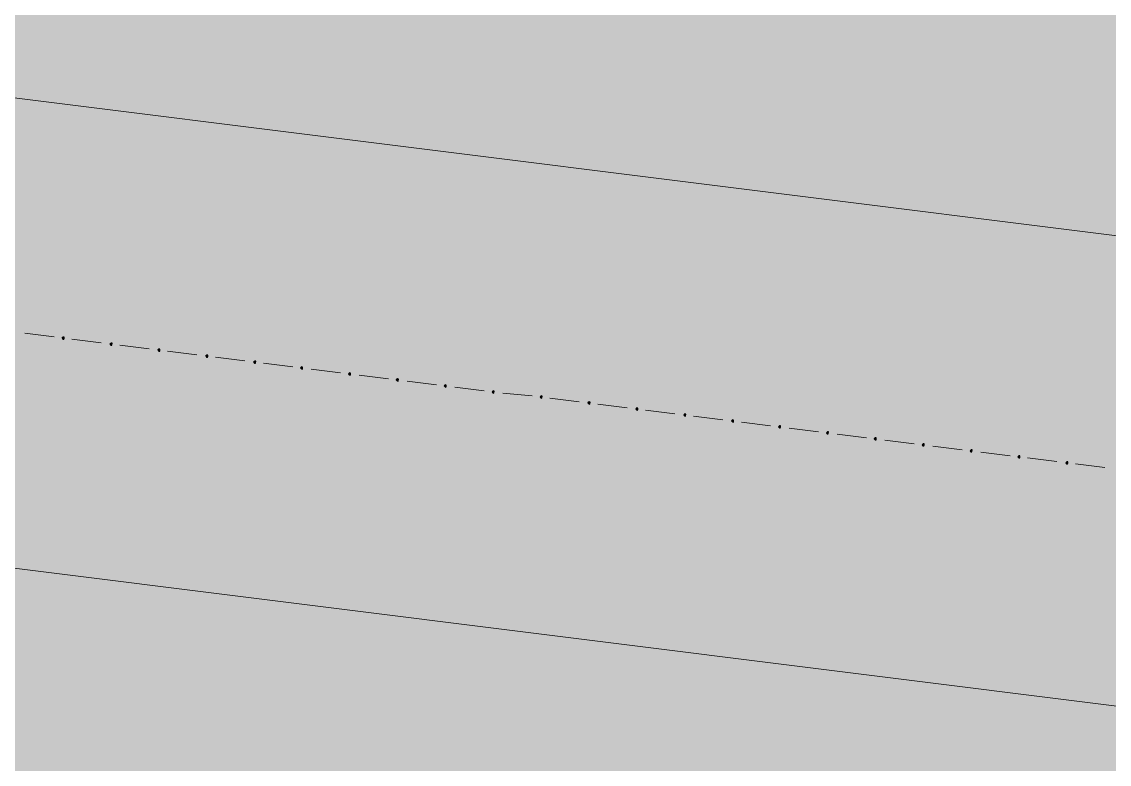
# Model space of a CAD drawing. Header units: metres. Extents: x -4 to 509425, y 7549 to 4732445.
# Drawn here: x 476005.56 to 476014.91, y 4719711.78 to 4719718.17 of the extents above; entities that cross this region are included whole.
import ezdxf

# ---------------------------------------------------------------- set-up
doc = ezdxf.new("R2010")
doc.units = ezdxf.units.M
doc.header["$LTSCALE"] = 0.01
doc.header["$MEASUREMENT"] = 0
doc.layers.get('0').update_dxf_attribs({"lineweight": 0})
doc.layers.add('_SUBESTACIÓN', color=1, linetype='Continuous')
doc.layers.add('SUBESTACION LA VID', color=253, linetype='Continuous')

# ---------------------------------------------------------------- blocks, each defined once
blk = doc.blocks.new('A$Cfff6051d')
at = {"layer": 'SUBESTACION LA VID', "transparency": 33554687}
h = blk.add_hatch(color=256, dxfattribs=at)
h.dxf.hatch_style = 2
h.paths.add_polyline_path([(476005.9257, 4719715.4442), (476005.9268, 4719715.4526), (476005.9184, 4719715.4537), (476005.9089, 4719715.4463), (476005.9163, 4719715.4369), (476005.9247, 4719715.4358)])
h = blk.add_hatch(color=256, dxfattribs=at)
h.dxf.hatch_style = 2
h.paths.add_polyline_path([(476006.3373, 4719715.3926), (476006.3384, 4719715.401), (476006.33, 4719715.4021), (476006.3205, 4719715.3947), (476006.3279, 4719715.3853), (476006.3363, 4719715.3842)])
h = blk.add_hatch(color=256, dxfattribs=at)
h.dxf.hatch_style = 2
h.paths.add_polyline_path([(476006.7489, 4719715.341), (476006.75, 4719715.3494), (476006.7416, 4719715.3505), (476006.7321, 4719715.3431), (476006.7395, 4719715.3337), (476006.7479, 4719715.3326)])
h = blk.add_hatch(color=256, dxfattribs=at)
h.dxf.hatch_style = 2
h.paths.add_polyline_path([(476007.1606, 4719715.2894), (476007.1616, 4719715.2978), (476007.1532, 4719715.2989), (476007.1438, 4719715.2915), (476007.1511, 4719715.2821), (476007.1595, 4719715.281)])
h = blk.add_hatch(color=256, dxfattribs=at)
h.dxf.hatch_style = 2
h.paths.add_polyline_path([(476007.5722, 4719715.2378), (476007.5732, 4719715.2462), (476007.5648, 4719715.2472), (476007.5554, 4719715.2399), (476007.5627, 4719715.2304), (476007.5711, 4719715.2294)])
h = blk.add_hatch(color=256, dxfattribs=at)
h.dxf.hatch_style = 2
h.paths.add_polyline_path([(476007.9754, 4719715.1872), (476007.9764, 4719715.1956), (476007.968, 4719715.1967), (476007.9586, 4719715.1893), (476007.9659, 4719715.1799), (476007.9743, 4719715.1788)])
h = blk.add_hatch(color=256, dxfattribs=at)
h.dxf.hatch_style = 2
h.paths.add_polyline_path([(476008.387, 4719715.1356), (476008.3881, 4719715.144), (476008.3797, 4719715.1451), (476008.3702, 4719715.1377), (476008.3776, 4719715.1283), (476008.386, 4719715.1272)])
h = blk.add_hatch(color=256, dxfattribs=at)
h.dxf.hatch_style = 2
h.paths.add_polyline_path([(476008.7986, 4719715.084), (476008.7997, 4719715.0924), (476008.7913, 4719715.0935), (476008.7818, 4719715.0861), (476008.7892, 4719715.0767), (476008.7976, 4719715.0756)])
h = blk.add_hatch(color=256, dxfattribs=at)
h.dxf.hatch_style = 2
h.paths.add_polyline_path([(476009.2102, 4719715.0324), (476009.2113, 4719715.0408), (476009.2029, 4719715.0419), (476009.1934, 4719715.0345), (476009.2008, 4719715.0251), (476009.2092, 4719715.024)])
h = blk.add_hatch(color=256, dxfattribs=at)
h.dxf.hatch_style = 2
h.paths.add_polyline_path([(476009.6219, 4719714.9808), (476009.6229, 4719714.9892), (476009.6145, 4719714.9903), (476009.6051, 4719714.9829), (476009.6124, 4719714.9735), (476009.6208, 4719714.9724)])
h = blk.add_hatch(color=256, dxfattribs=at)
h.dxf.hatch_style = 2
h.paths.add_polyline_path([(476010.0345, 4719714.9376), (476010.0356, 4719714.946), (476010.0272, 4719714.9471), (476010.0177, 4719714.9397), (476010.0251, 4719714.9303), (476010.0335, 4719714.9292)])
h = blk.add_hatch(color=256, dxfattribs=at)
h.dxf.hatch_style = 2
h.paths.add_polyline_path([(476010.4461, 4719714.886), (476010.4472, 4719714.8944), (476010.4388, 4719714.8955), (476010.4293, 4719714.8881), (476010.4367, 4719714.8787), (476010.4451, 4719714.8776)])
h = blk.add_hatch(color=256, dxfattribs=at)
h.dxf.hatch_style = 2
h.paths.add_polyline_path([(476010.8578, 4719714.8344), (476010.8588, 4719714.8428), (476010.8504, 4719714.8439), (476010.841, 4719714.8365), (476010.8483, 4719714.8271), (476010.8567, 4719714.826)])
h = blk.add_hatch(color=256, dxfattribs=at)
h.dxf.hatch_style = 2
h.paths.add_polyline_path([(476011.2694, 4719714.7828), (476011.2704, 4719714.7912), (476011.262, 4719714.7923), (476011.2526, 4719714.7849), (476011.2599, 4719714.7755), (476011.2683, 4719714.7744)])
h = blk.add_hatch(color=256, dxfattribs=at)
h.dxf.hatch_style = 2
h.paths.add_polyline_path([(476011.681, 4719714.7312), (476011.682, 4719714.7396), (476011.6736, 4719714.7407), (476011.6642, 4719714.7333), (476011.6715, 4719714.7239), (476011.6799, 4719714.7228)])
h = blk.add_hatch(color=256, dxfattribs=at)
h.dxf.hatch_style = 2
h.paths.add_polyline_path([(476012.0842, 4719714.6807), (476012.0853, 4719714.6891), (476012.0769, 4719714.6901), (476012.0674, 4719714.6828), (476012.0748, 4719714.6733), (476012.0832, 4719714.6723)])
h = blk.add_hatch(color=256, dxfattribs=at)
h.dxf.hatch_style = 2
h.paths.add_polyline_path([(476012.4958, 4719714.6291), (476012.4969, 4719714.6375), (476012.4885, 4719714.6385), (476012.479, 4719714.6312), (476012.4864, 4719714.6217), (476012.4948, 4719714.6207)])
h = blk.add_hatch(color=256, dxfattribs=at)
h.dxf.hatch_style = 2
h.paths.add_polyline_path([(476012.9074, 4719714.5774), (476012.9085, 4719714.5858), (476012.9001, 4719714.5869), (476012.8906, 4719714.5796), (476012.898, 4719714.5701), (476012.9064, 4719714.569)])
h = blk.add_hatch(color=256, dxfattribs=at)
h.dxf.hatch_style = 2
h.paths.add_polyline_path([(476013.3191, 4719714.5258), (476013.3201, 4719714.5342), (476013.3117, 4719714.5353), (476013.3023, 4719714.5279), (476013.3096, 4719714.5185), (476013.318, 4719714.5174)])
h = blk.add_hatch(color=256, dxfattribs=at)
h.dxf.hatch_style = 2
h.paths.add_polyline_path([(476013.7307, 4719714.4742), (476013.7317, 4719714.4826), (476013.7233, 4719714.4837), (476013.7139, 4719714.4763), (476013.7212, 4719714.4669), (476013.7296, 4719714.4658)])
h = blk.add_hatch(color=256, dxfattribs=at)
h.dxf.hatch_style = 2
h.paths.add_polyline_path([(476014.1423, 4719714.4226), (476014.1433, 4719714.431), (476014.1349, 4719714.4321), (476014.1255, 4719714.4247), (476014.1328, 4719714.4153), (476014.1412, 4719714.4142)])
h = blk.add_hatch(color=256, dxfattribs=at)
h.dxf.hatch_style = 2
h.paths.add_polyline_path([(476014.5539, 4719714.371), (476014.555, 4719714.3794), (476014.5466, 4719714.3805), (476014.5371, 4719714.3731), (476014.5444, 4719714.3637), (476014.5528, 4719714.3626)])
at = {"layer": 'SUBESTACION LA VID', "lineweight": 15}
for p, q in [((476069.2524, 4719709.5186), (475971.7161, 4719721.7467)), ((476069.7864, 4719705.4073), (475972.9145, 4719717.5521)), ((476005.8417, 4719715.4547), (476005.5897, 4719715.4863)), ((476006.2449, 4719715.4042), (476005.9929, 4719715.4358)), ((476006.6565, 4719715.3526), (476006.4045, 4719715.3842)), ((476007.0682, 4719715.301), (476006.8161, 4719715.3326)), ((476007.4798, 4719715.2494), (476007.2278, 4719715.281)), ((476007.8914, 4719715.1978), (476007.6394, 4719715.2294)), ((476008.303, 4719715.1462), (476008.051, 4719715.1778)), ((476008.7146, 4719715.0946), (476008.4626, 4719715.1262)), ((476009.1262, 4719715.043), (476008.8742, 4719715.0746)), ((476009.5379, 4719714.9914), (476009.2858, 4719715.023)), ((476009.9505, 4719714.9482), (476009.6975, 4719714.9713)), ((476010.3537, 4719714.8976), (476010.1017, 4719714.9292)), ((476010.7654, 4719714.846), (476010.5133, 4719714.8776)), ((476011.177, 4719714.7944), (476010.925, 4719714.826)), ((476011.5886, 4719714.7428), (476011.3366, 4719714.7744)), ((476012.0002, 4719714.6912), (476011.7482, 4719714.7228)), ((476012.4118, 4719714.6396), (476012.1598, 4719714.6712)), ((476012.8234, 4719714.588), (476012.5714, 4719714.6196)), ((476013.2351, 4719714.5364), (476012.983, 4719714.568)), ((476013.6467, 4719714.4848), (476013.3947, 4719714.5164)), ((476014.0583, 4719714.4332), (476013.8063, 4719714.4648)), ((476014.4615, 4719714.3826), (476014.2095, 4719714.4142)), ((476014.8731, 4719714.331), (476014.6211, 4719714.3626))]:
    blk.add_line(p, q, dxfattribs=at)
at = {"layer": 'SUBESTACION LA VID'}
for points in [[(476005.9257, 4719715.4442), (476005.9268, 4719715.4526), (476005.9184, 4719715.4537), (476005.9089, 4719715.4463), (476005.9163, 4719715.4369), (476005.9247, 4719715.4358)], [(476006.3373, 4719715.3926), (476006.3384, 4719715.401), (476006.33, 4719715.4021), (476006.3205, 4719715.3947), (476006.3279, 4719715.3853), (476006.3363, 4719715.3842)], [(476006.7489, 4719715.341), (476006.75, 4719715.3494), (476006.7416, 4719715.3505), (476006.7321, 4719715.3431), (476006.7395, 4719715.3337), (476006.7479, 4719715.3326)], [(476007.1606, 4719715.2894), (476007.1616, 4719715.2978), (476007.1532, 4719715.2989), (476007.1438, 4719715.2915), (476007.1511, 4719715.2821), (476007.1595, 4719715.281)], [(476007.5722, 4719715.2378), (476007.5732, 4719715.2462), (476007.5648, 4719715.2472), (476007.5554, 4719715.2399), (476007.5627, 4719715.2304), (476007.5711, 4719715.2294)], [(476007.9754, 4719715.1872), (476007.9764, 4719715.1956), (476007.968, 4719715.1967), (476007.9586, 4719715.1893), (476007.9659, 4719715.1799), (476007.9743, 4719715.1788)], [(476008.387, 4719715.1356), (476008.3881, 4719715.144), (476008.3797, 4719715.1451), (476008.3702, 4719715.1377), (476008.3776, 4719715.1283), (476008.386, 4719715.1272)], [(476008.7986, 4719715.084), (476008.7997, 4719715.0924), (476008.7913, 4719715.0935), (476008.7818, 4719715.0861), (476008.7892, 4719715.0767), (476008.7976, 4719715.0756)], [(476009.2102, 4719715.0324), (476009.2113, 4719715.0408), (476009.2029, 4719715.0419), (476009.1934, 4719715.0345), (476009.2008, 4719715.0251), (476009.2092, 4719715.024)], [(476009.6219, 4719714.9808), (476009.6229, 4719714.9892), (476009.6145, 4719714.9903), (476009.6051, 4719714.9829), (476009.6124, 4719714.9735), (476009.6208, 4719714.9724)], [(476010.0345, 4719714.9376), (476010.0356, 4719714.946), (476010.0272, 4719714.9471), (476010.0177, 4719714.9397), (476010.0251, 4719714.9303), (476010.0335, 4719714.9292)], [(476010.4461, 4719714.886), (476010.4472, 4719714.8944), (476010.4388, 4719714.8955), (476010.4293, 4719714.8881), (476010.4367, 4719714.8787), (476010.4451, 4719714.8776)], [(476010.8578, 4719714.8344), (476010.8588, 4719714.8428), (476010.8504, 4719714.8439), (476010.841, 4719714.8365), (476010.8483, 4719714.8271), (476010.8567, 4719714.826)], [(476011.2694, 4719714.7828), (476011.2704, 4719714.7912), (476011.262, 4719714.7923), (476011.2526, 4719714.7849), (476011.2599, 4719714.7755), (476011.2683, 4719714.7744)], [(476011.681, 4719714.7312), (476011.682, 4719714.7396), (476011.6736, 4719714.7407), (476011.6642, 4719714.7333), (476011.6715, 4719714.7239), (476011.6799, 4719714.7228)], [(476012.0842, 4719714.6807), (476012.0853, 4719714.6891), (476012.0769, 4719714.6901), (476012.0674, 4719714.6828), (476012.0748, 4719714.6733), (476012.0832, 4719714.6723)], [(476012.4958, 4719714.6291), (476012.4969, 4719714.6375), (476012.4885, 4719714.6385), (476012.479, 4719714.6312), (476012.4864, 4719714.6217), (476012.4948, 4719714.6207)], [(476012.9074, 4719714.5774), (476012.9085, 4719714.5858), (476012.9001, 4719714.5869), (476012.8906, 4719714.5796), (476012.898, 4719714.5701), (476012.9064, 4719714.569)], [(476013.3191, 4719714.5258), (476013.3201, 4719714.5342), (476013.3117, 4719714.5353), (476013.3023, 4719714.5279), (476013.3096, 4719714.5185), (476013.318, 4719714.5174)], [(476013.7307, 4719714.4742), (476013.7317, 4719714.4826), (476013.7233, 4719714.4837), (476013.7139, 4719714.4763), (476013.7212, 4719714.4669), (476013.7296, 4719714.4658)], [(476014.1423, 4719714.4226), (476014.1433, 4719714.431), (476014.1349, 4719714.4321), (476014.1255, 4719714.4247), (476014.1328, 4719714.4153), (476014.1412, 4719714.4142)], [(476014.5539, 4719714.371), (476014.555, 4719714.3794), (476014.5466, 4719714.3805), (476014.5371, 4719714.3731), (476014.5444, 4719714.3637), (476014.5528, 4719714.3626)]]:
    blk.add_lwpolyline(points, close=True, dxfattribs=at)
at = {"layer": 'SUBESTACION LA VID', "lineweight": 0}
for points in [[(476005.9257, 4719715.4442), (476005.9268, 4719715.4526), (476005.9184, 4719715.4537), (476005.9089, 4719715.4463), (476005.9163, 4719715.4369), (476005.9247, 4719715.4358)], [(476006.3373, 4719715.3926), (476006.3384, 4719715.401), (476006.33, 4719715.4021), (476006.3205, 4719715.3947), (476006.3279, 4719715.3853), (476006.3363, 4719715.3842)], [(476006.7489, 4719715.341), (476006.75, 4719715.3494), (476006.7416, 4719715.3505), (476006.7321, 4719715.3431), (476006.7395, 4719715.3337), (476006.7479, 4719715.3326)], [(476007.1606, 4719715.2894), (476007.1616, 4719715.2978), (476007.1532, 4719715.2989), (476007.1438, 4719715.2915), (476007.1511, 4719715.2821), (476007.1595, 4719715.281)], [(476007.5722, 4719715.2378), (476007.5732, 4719715.2462), (476007.5648, 4719715.2472), (476007.5554, 4719715.2399), (476007.5627, 4719715.2304), (476007.5711, 4719715.2294)], [(476007.9754, 4719715.1872), (476007.9764, 4719715.1956), (476007.968, 4719715.1967), (476007.9586, 4719715.1893), (476007.9659, 4719715.1799), (476007.9743, 4719715.1788)], [(476008.387, 4719715.1356), (476008.3881, 4719715.144), (476008.3797, 4719715.1451), (476008.3702, 4719715.1377), (476008.3776, 4719715.1283), (476008.386, 4719715.1272)], [(476008.7986, 4719715.084), (476008.7997, 4719715.0924), (476008.7913, 4719715.0935), (476008.7818, 4719715.0861), (476008.7892, 4719715.0767), (476008.7976, 4719715.0756)], [(476009.2102, 4719715.0324), (476009.2113, 4719715.0408), (476009.2029, 4719715.0419), (476009.1934, 4719715.0345), (476009.2008, 4719715.0251), (476009.2092, 4719715.024)], [(476009.6219, 4719714.9808), (476009.6229, 4719714.9892), (476009.6145, 4719714.9903), (476009.6051, 4719714.9829), (476009.6124, 4719714.9735), (476009.6208, 4719714.9724)], [(476010.0345, 4719714.9376), (476010.0356, 4719714.946), (476010.0272, 4719714.9471), (476010.0177, 4719714.9397), (476010.0251, 4719714.9303), (476010.0335, 4719714.9292)], [(476010.4461, 4719714.886), (476010.4472, 4719714.8944), (476010.4388, 4719714.8955), (476010.4293, 4719714.8881), (476010.4367, 4719714.8787), (476010.4451, 4719714.8776)], [(476010.8578, 4719714.8344), (476010.8588, 4719714.8428), (476010.8504, 4719714.8439), (476010.841, 4719714.8365), (476010.8483, 4719714.8271), (476010.8567, 4719714.826)], [(476011.2694, 4719714.7828), (476011.2704, 4719714.7912), (476011.262, 4719714.7923), (476011.2526, 4719714.7849), (476011.2599, 4719714.7755), (476011.2683, 4719714.7744)], [(476011.681, 4719714.7312), (476011.682, 4719714.7396), (476011.6736, 4719714.7407), (476011.6642, 4719714.7333), (476011.6715, 4719714.7239), (476011.6799, 4719714.7228)], [(476012.0842, 4719714.6807), (476012.0853, 4719714.6891), (476012.0769, 4719714.6901), (476012.0674, 4719714.6828), (476012.0748, 4719714.6733), (476012.0832, 4719714.6723)], [(476012.4958, 4719714.6291), (476012.4969, 4719714.6375), (476012.4885, 4719714.6385), (476012.479, 4719714.6312), (476012.4864, 4719714.6217), (476012.4948, 4719714.6207)], [(476012.9074, 4719714.5774), (476012.9085, 4719714.5858), (476012.9001, 4719714.5869), (476012.8906, 4719714.5796), (476012.898, 4719714.5701), (476012.9064, 4719714.569)], [(476013.3191, 4719714.5258), (476013.3201, 4719714.5342), (476013.3117, 4719714.5353), (476013.3023, 4719714.5279), (476013.3096, 4719714.5185), (476013.318, 4719714.5174)], [(476013.7307, 4719714.4742), (476013.7317, 4719714.4826), (476013.7233, 4719714.4837), (476013.7139, 4719714.4763), (476013.7212, 4719714.4669), (476013.7296, 4719714.4658)], [(476014.1423, 4719714.4226), (476014.1433, 4719714.431), (476014.1349, 4719714.4321), (476014.1255, 4719714.4247), (476014.1328, 4719714.4153), (476014.1412, 4719714.4142)], [(476014.5539, 4719714.371), (476014.555, 4719714.3794), (476014.5466, 4719714.3805), (476014.5371, 4719714.3731), (476014.5444, 4719714.3637), (476014.5528, 4719714.3626)]]:
    blk.add_lwpolyline(points, close=True, dxfattribs=at)

msp = doc.modelspace()

# ---------------------------------------------------------------- hatches: boundary and pattern name
at = {"layer": '_SUBESTACIÓN', "transparency": 33554559}
h = msp.add_hatch(color=1, dxfattribs=at)
h.dxf.hatch_style = 1
h.paths.add_polyline_path([(475968.6399, 4719805.825), (476089.9386, 4719790.615), (476078.1686, 4719696.74), (475956.8686, 4719711.9502)])

# ---------------------------------------------------------------- block references
at = {"linetype": 'Continuous'}
msp.add_blockref('A$Cfff6051d', (0, 0), dxfattribs=at)

doc.saveas('drawing.dxf')
